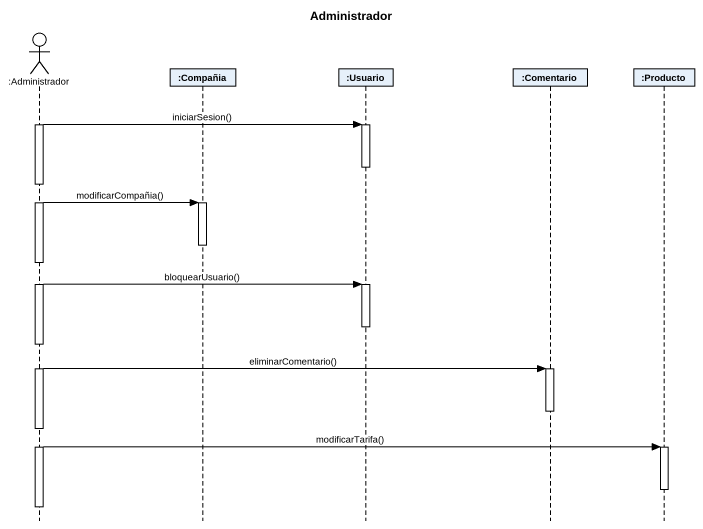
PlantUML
@startuml
title Administrador
hide footbox
actor ":Administrador" as Administrador
participant ":Compañia" as Compañia
participant ":Usuario" as Usuario
participant ":Comentario" as Comentario
participant ":Producto" as Producto

activate Administrador
Administrador -> Usuario : iniciarSesion()
activate Usuario
deactivate Usuario
Administrador -> Compañia : modificarCompañia()
activate Compañia
deactivate Compañia
Administrador -> Usuario : bloquearUsuario()
activate Usuario
deactivate Usuario
Administrador -> Comentario : eliminarComentario()
activate Comentario
deactivate Comentario
Administrador -> Producto : modificarTarifa()
activate Producto
deactivate Producto
deactivate Administrador
@enduml
